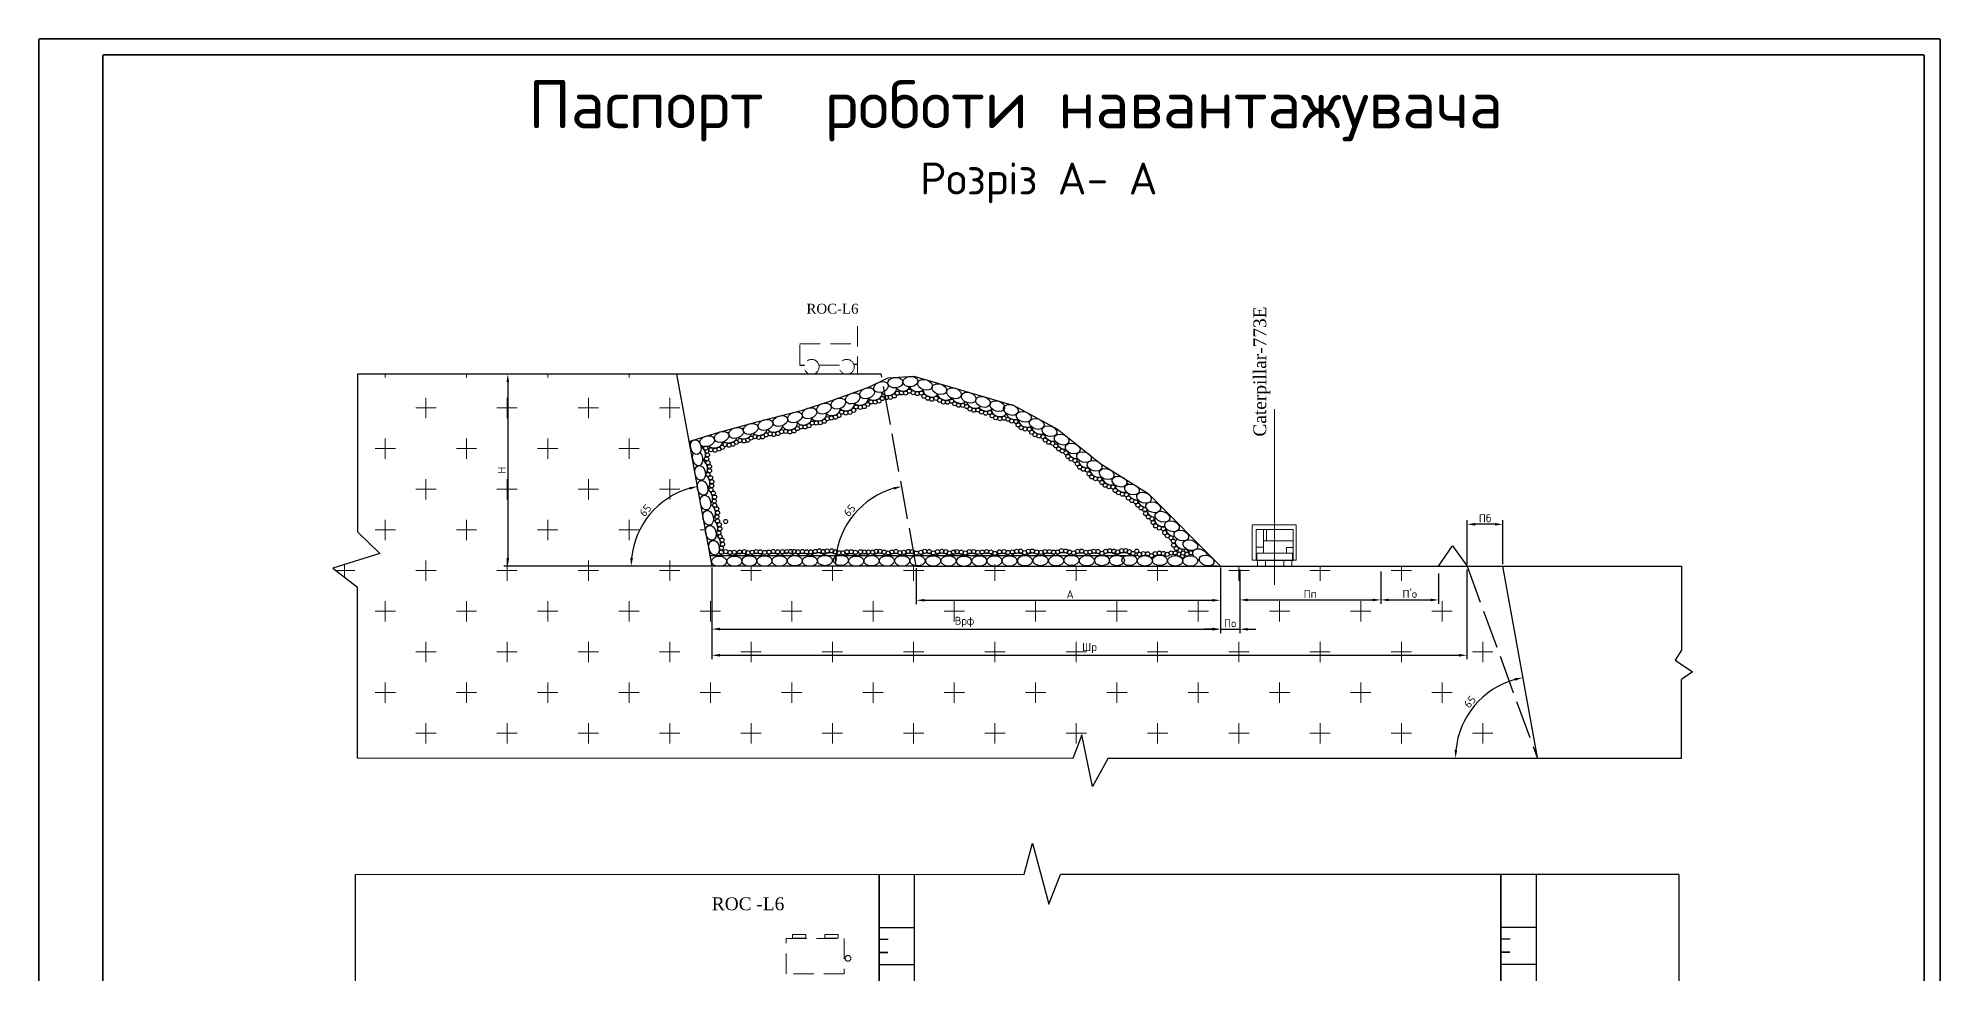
# Model space of a CAD drawing. Header units: millimetres. Extents: x 1400 to 7029, y -1119 to 1612.
# Drawn here: x 1400 to 1995, y -569 to -277 of the extents above; entities that cross this region are included whole.
import ezdxf

# ---------------------------------------------------------------- set-up
doc = ezdxf.new("R2010")
doc.units = ezdxf.units.MM
doc.linetypes.add('ACAD_ISO02W100', pattern=[15, 12, -3])
doc.linetypes.add('BORDER2', pattern=[22.225, 6.35, -3.175, 6.35, -3.175, 0, -3.175])
doc.styles.get("Standard").update_dxf_attribs({"font": 'isocpeur.ttf'})
doc.styles.add('стиль2', font='isocteur.ttf')
doc.dimstyles.new('ISO-25', dxfattribs={"dimtxt": 2.5, "dimasz": 2.5, "dimexe": 1.25, "dimexo": 0.625, "dimtad": 1, "dimtxsty": 'Standard', "dimcen": 2.5, "dimadec": 0, "dimazin": 0, "dimtfac": 1, "dimtmove": 0, "dimatfit": 3, "dimfxl": 1, "dimarcsym": 0})

# ---------------------------------------------------------------- blocks, each defined once
blk = doc.blocks.new('*D132')
at = {"color": 0, "lineweight": -2, "transparency": 16777216}
blk.add_line((1673.82, -441.93), (1647.92, -441.93), dxfattribs=at)
blk.add_arc((1674.44, -441.93), 25.28, 106.04663, 174.32436, dxfattribs=at)
at = {"color": 0, "transparency": 16777216}
for points in [[(1667.36, -417.23), (1667.55, -418.05), (1669.89, -417.07)], [(1649.71, -439.45), (1648.88, -439.41), (1649.17, -441.93)]]:
    blk.add_solid(points, dxfattribs=at)
at = {"layer": 'Defpoints', "color": 0, "transparency": 16777216}
for p in [(1663.46, -381.98), (1659.26, -421.72), (1674.44, -441.93), (1674.44, -441.93), (1913.51, -441.96)]:
    blk.add_point(p, dxfattribs=at)
at = {"color": 0, "transparency": 16777216, "insert": (1653.59, -424.55), "char_height": 2.5, "attachment_point": 5, "rotation": 50.1855}
blk.add_mtext('65', dxfattribs=at)
blk = doc.blocks.new('*D133')
at = {"color": 0, "lineweight": -2, "transparency": 16777216}
blk.add_line((1610.02, -441.92), (1584.12, -441.92), dxfattribs=at)
blk.add_arc((1610.65, -441.92), 25.28, 106.04663, 174.33061, dxfattribs=at)
at = {"color": 0, "transparency": 16777216}
for points in [[(1603.56, -417.23), (1603.75, -418.04), (1606.09, -417.06)], [(1585.91, -439.45), (1585.08, -439.41), (1585.37, -441.92)]]:
    blk.add_solid(points, dxfattribs=at)
at = {"layer": 'Defpoints', "color": 0, "transparency": 16777216}
for p in [(1599.67, -381.97), (1595.46, -421.72), (1610.65, -441.92), (1610.65, -441.92), (1849.85, -441.92)]:
    blk.add_point(p, dxfattribs=at)
at = {"color": 0, "transparency": 16777216, "insert": (1589.79, -424.54), "char_height": 2.5, "attachment_point": 5, "rotation": 50.18862}
blk.add_mtext('65', dxfattribs=at)
blk = doc.blocks.new('*D109')
at = {"color": 0, "lineweight": -2, "transparency": 16777216}
for p, q in [((1846.55, -441.3), (1846.55, -427.63)), ((1857.71, -441.33), (1857.71, -427.63)), ((1855.21, -428.88), (1849.05, -428.88))]:
    blk.add_line(p, q, dxfattribs=at)
at = {"color": 0, "transparency": 16777216}
for points in [[(1849.05, -428.46), (1849.05, -429.29), (1846.55, -428.88)], [(1855.21, -428.46), (1855.21, -429.29), (1857.71, -428.88)]]:
    blk.add_solid(points, dxfattribs=at)
at = {"layer": 'Defpoints', "color": 0, "transparency": 16777216}
for p in [(1846.55, -428.88), (1846.55, -441.93), (1857.71, -441.96)]:
    blk.add_point(p, dxfattribs=at)
at = {"color": 0, "transparency": 16777216, "insert": (1852.13, -427), "char_height": 2.5, "attachment_point": 5}
blk.add_mtext('Пб', dxfattribs=at)
blk = doc.blocks.new('*D134')
at = {"color": 0, "lineweight": -2, "transparency": 16777216}
blk.add_arc((1868.43, -501.89), 25.54, 105.8432, 174.40465, dxfattribs=at)
at = {"color": 0, "transparency": 16777216}
for points in [[(1861.37, -476.92), (1861.56, -477.73), (1863.9, -476.76)], [(1843.44, -499.42), (1842.6, -499.38), (1842.9, -501.9)]]:
    blk.add_solid(points, dxfattribs=at)
at = {"layer": 'Defpoints', "color": 0, "transparency": 16777216}
for p in [(1857.62, -441.96), (1853.13, -481.45), (1734.37, -501.93), (1868.4, -501.7), (1913.54, -501.88)]:
    blk.add_point(p, dxfattribs=at)
at = {"color": 0, "transparency": 16777216, "insert": (1847.4, -484.32), "char_height": 2.5, "attachment_point": 5, "rotation": 50.12392}
blk.add_mtext('65', dxfattribs=at)
blk = doc.blocks.new('*D135')
at = {"color": 0, "lineweight": -2, "transparency": 16777216}
for p, q in [((1599.04, -381.98), (1545.58, -381.98)), ((1546.83, -384.48), (1546.83, -439.42)), ((1599.04, -441.92), (1545.58, -441.92))]:
    blk.add_line(p, q, dxfattribs=at)
at = {"color": 0, "transparency": 16777216}
for points in [[(1546.41, -384.48), (1547.24, -384.48), (1546.83, -381.98)], [(1546.41, -439.42), (1547.24, -439.42), (1546.83, -441.92)]]:
    blk.add_solid(points, dxfattribs=at)
at = {"layer": 'Defpoints', "color": 0, "transparency": 16777216}
for p in [(1599.67, -381.98), (1546.83, -441.92), (1599.67, -441.92)]:
    blk.add_point(p, dxfattribs=at)
at = {"color": 0, "transparency": 16777216, "insert": (1544.95, -411.95), "char_height": 2.5, "attachment_point": 5, "rotation": 90}
blk.add_mtext('H', dxfattribs=at)
blk = doc.blocks.new('*D110')
at = {"color": 0, "lineweight": -2, "transparency": 16777216}
for p, q in [((1610.61, -442.33), (1610.61, -462.84)), ((1769.48, -442.33), (1769.48, -462.84)), ((1613.11, -461.59), (1766.98, -461.59))]:
    blk.add_line(p, q, dxfattribs=at)
at = {"color": 0, "transparency": 16777216}
for points in [[(1613.11, -461.17), (1613.11, -462), (1610.61, -461.59)], [(1766.98, -461.17), (1766.98, -462), (1769.48, -461.59)]]:
    blk.add_solid(points, dxfattribs=at)
at = {"layer": 'Defpoints', "color": 0, "transparency": 16777216}
for p in [(1610.61, -441.7), (1769.48, -441.7), (1769.48, -461.59)]:
    blk.add_point(p, dxfattribs=at)
at = {"color": 0, "transparency": 16777216, "insert": (1689.45, -459.34), "char_height": 2.5, "attachment_point": 5}
blk.add_mtext('Врф', dxfattribs=at)
blk = doc.blocks.new('*D111')
at = {"color": 0, "lineweight": -2, "transparency": 16777216}
for p, q in [((1674.44, -442.56), (1674.44, -453.85)), ((1769.48, -442.33), (1769.48, -453.85)), ((1676.94, -452.6), (1766.98, -452.6))]:
    blk.add_line(p, q, dxfattribs=at)
at = {"color": 0, "transparency": 16777216}
for points in [[(1676.94, -452.19), (1676.94, -453.02), (1674.44, -452.6)], [(1766.98, -452.19), (1766.98, -453.02), (1769.48, -452.6)]]:
    blk.add_solid(points, dxfattribs=at)
at = {"layer": 'Defpoints', "color": 0, "transparency": 16777216}
for p in [(1674.44, -441.93), (1769.48, -441.7), (1769.48, -452.6)]:
    blk.add_point(p, dxfattribs=at)
at = {"color": 0, "transparency": 16777216, "insert": (1722.5, -450.73), "char_height": 2.5, "attachment_point": 5}
blk.add_mtext('А', dxfattribs=at)
blk = doc.blocks.new('*D112')
at = {"color": 0, "lineweight": -2, "transparency": 16777216}
for p, q in [((1769.48, -442.95), (1769.48, -462.9)), ((1775.49, -442.95), (1775.49, -462.9)), ((1766.98, -461.65), (1764.48, -461.65)), ((1769.48, -461.65), (1775.49, -461.65)), ((1777.99, -461.65), (1780.49, -461.65))]:
    blk.add_line(p, q, dxfattribs=at)
at = {"color": 0, "transparency": 16777216}
for points in [[(1766.98, -461.24), (1766.98, -462.07), (1769.48, -461.65)], [(1777.99, -461.24), (1777.99, -462.07), (1775.49, -461.65)]]:
    blk.add_solid(points, dxfattribs=at)
at = {"layer": 'Defpoints', "color": 0, "transparency": 16777216}
for p in [(1769.48, -442.33), (1775.49, -442.33), (1775.49, -461.65)]:
    blk.add_point(p, dxfattribs=at)
at = {"color": 0, "transparency": 16777216, "insert": (1772.49, -459.78), "char_height": 2.5, "attachment_point": 5}
blk.add_mtext('По', dxfattribs=at)
blk = doc.blocks.new('*D113')
at = {"color": 0, "lineweight": -2, "transparency": 16777216}
for p, q in [((1775.49, -443.58), (1775.49, -453.74)), ((1819.56, -443.58), (1819.56, -453.74)), ((1777.99, -452.49), (1817.06, -452.49))]:
    blk.add_line(p, q, dxfattribs=at)
at = {"color": 0, "transparency": 16777216}
for points in [[(1777.99, -452.08), (1777.99, -452.91), (1775.49, -452.49)], [(1817.06, -452.08), (1817.06, -452.91), (1819.56, -452.49)]]:
    blk.add_solid(points, dxfattribs=at)
at = {"layer": 'Defpoints', "color": 0, "transparency": 16777216}
for p in [(1775.49, -442.95), (1819.56, -442.95), (1819.56, -452.49)]:
    blk.add_point(p, dxfattribs=at)
at = {"color": 0, "transparency": 16777216, "insert": (1797.53, -450.62), "char_height": 2.5, "attachment_point": 5}
blk.add_mtext('Пп', dxfattribs=at)
blk = doc.blocks.new('*D114')
at = {"color": 0, "lineweight": -2, "transparency": 16777216}
for p, q in [((1819.56, -444.2), (1819.56, -453.74)), ((1837.64, -444.2), (1837.64, -453.74)), ((1822.06, -452.49), (1835.14, -452.49))]:
    blk.add_line(p, q, dxfattribs=at)
at = {"color": 0, "transparency": 16777216}
for points in [[(1822.06, -452.08), (1822.06, -452.91), (1819.56, -452.49)], [(1835.14, -452.08), (1835.14, -452.91), (1837.64, -452.49)]]:
    blk.add_solid(points, dxfattribs=at)
at = {"layer": 'Defpoints', "color": 0, "transparency": 16777216}
for p in [(1819.56, -443.58), (1837.64, -443.58), (1837.64, -452.49)]:
    blk.add_point(p, dxfattribs=at)
at = {"color": 0, "transparency": 16777216, "insert": (1828.6, -450.62), "char_height": 2.5, "attachment_point": 5}
blk.add_mtext("П'о", dxfattribs=at)
blk = doc.blocks.new('*D115')
at = {"color": 0, "lineweight": -2, "transparency": 16777216}
for p, q in [((1610.61, -442.95), (1610.61, -471.03)), ((1846.48, -442.95), (1846.48, -471.03)), ((1613.11, -469.78), (1843.98, -469.78))]:
    blk.add_line(p, q, dxfattribs=at)
at = {"color": 0, "transparency": 16777216}
for points in [[(1613.11, -469.36), (1613.11, -470.2), (1610.61, -469.78)], [(1843.98, -469.36), (1843.98, -470.2), (1846.48, -469.78)]]:
    blk.add_solid(points, dxfattribs=at)
at = {"layer": 'Defpoints', "color": 0, "transparency": 16777216}
for p in [(1610.61, -442.33), (1846.48, -442.33), (1846.48, -469.78)]:
    blk.add_point(p, dxfattribs=at)
at = {"color": 0, "transparency": 16777216, "insert": (1728.55, -467.53), "char_height": 2.5, "attachment_point": 5}
blk.add_mtext('Шр', dxfattribs=at)

msp = doc.modelspace()

# ---------------------------------------------------------------- hatches: boundary and pattern name
at = {"lineweight": 9}
h = msp.add_hatch(dxfattribs=at)
h.set_pattern_fill('CROSS', color=256, scale=2)
h.set_pattern_definition([(0, (-2330.065, -1472.026), (12.7, 12.7), [6.35, -19.05]), (90, (-2326.89, -1475.201), (-12.7, 12.7), [6.35, -19.05])])
edge = h.paths.add_edge_path()
edge.add_line((1846.5389, -441.9499), (1769.4848, -441.9415))
edge.add_line((1769.4848, -441.9415), (1769.4848, -441.9415))
edge.add_line((1769.4848, -441.9415), (1768.5112, -441.9414))
edge.add_line((1768.5112, -441.9414), (1703.8293, -441.9344))
edge.add_ellipse((1703.5255, -440.324), major_axis=(2.3626, 0), ratio=0.68731406, start_angle=262.5930817, end_angle=277.3887267, ccw=False)
edge.add_ellipse((1703.5255, -440.324), major_axis=(2.3626, 0), ratio=0.68731406, start_angle=190.1407328, end_angle=262.5930817)
edge.add_line((1703.2209, -441.9343), (1699.1836, -441.9338))
edge.add_ellipse((1698.8741, -440.324), major_axis=(2.3626, 0), ratio=0.68731406, start_angle=262.4552792, end_angle=277.5265291, ccw=False)
edge.add_ellipse((1698.8741, -440.324), major_axis=(2.3626, 0), ratio=0.68731406, start_angle=97.0755595, end_angle=262.4552792)
edge.add_line((1698.5639, -441.9338), (1694.4639, -441.9333))
edge.add_ellipse((1694.1488, -440.324), major_axis=(2.3626, 0), ratio=0.68731406, start_angle=262.3178081, end_angle=277.6640002, ccw=False)
edge.add_ellipse((1694.1488, -440.324), major_axis=(2.3626, 0), ratio=0.68731406, start_angle=98.3515769, end_angle=262.3178081)
edge.add_line((1693.833, -441.9333), (1690.1203, -441.9329))
edge.add_ellipse((1689.3497, -440.3978), major_axis=(2.3626, 0), ratio=0.68731406, start_angle=250.9463224, end_angle=289.035486, ccw=False)
edge.add_ellipse((1689.3497, -440.3978), major_axis=(2.3626, 0), ratio=0.68731406, start_angle=91.4116621, end_angle=250.9463224)
edge.add_line((1688.5784, -441.9327), (1684.8031, -441.9323))
edge.add_ellipse((1684.4768, -440.324), major_axis=(2.3626, 0), ratio=0.68731406, start_angle=262.0437912, end_angle=277.9380172, ccw=False)
edge.add_ellipse((1684.4768, -440.324), major_axis=(2.3626, 0), ratio=0.68731406, start_angle=97.0755595, end_angle=262.0437912)
edge.add_line((1684.1498, -441.9322), (1680.0831, -441.9318))
edge.add_ellipse((1679.7515, -440.324), major_axis=(2.3626, 0), ratio=0.68731406, start_angle=261.9132787, end_angle=278.0685296, ccw=False)
edge.add_ellipse((1679.7515, -440.324), major_axis=(2.3626, 0), ratio=0.68731406, start_angle=97.0755595, end_angle=261.9132787)
edge.add_line((1679.4192, -441.9317), (1674.4436, -441.9311))
edge.add_line((1674.4436, -441.9311), (1670.3464, -441.9309))
edge.add_ellipse((1670.0057, -440.324), major_axis=(2.3626, 0), ratio=0.68731406, start_angle=261.6948373, end_angle=278.2933128, ccw=False)
edge.add_ellipse((1670.0057, -440.324), major_axis=(2.3626, 0), ratio=0.68731406, start_angle=97.0755595, end_angle=261.6948373)
edge.add_line((1669.6644, -441.9308), (1665.6245, -441.9305))
edge.add_ellipse((1665.2804, -440.324), major_axis=(2.3626, 0), ratio=0.68731406, start_angle=261.61314, end_angle=278.37501, ccw=False)
edge.add_ellipse((1665.2804, -440.324), major_axis=(2.3626, 0), ratio=0.68731406, start_angle=97.0755595, end_angle=261.61314)
edge.add_line((1664.9358, -441.9305), (1656.436, -441.9299))
edge.add_ellipse((1655.653, -440.3978), major_axis=(2.3626, 0), ratio=0.68731406, start_angle=250.6317602, end_angle=289.3563899, ccw=False)
edge.add_ellipse((1655.653, -440.3978), major_axis=(2.3626, 0), ratio=0.68731406, start_angle=83.1605554, end_angle=250.6317602)
edge.add_line((1654.8694, -441.9298), (1641.9691, -441.9288))
edge.add_ellipse((1641.1818, -440.3978), major_axis=(2.3626, 0), ratio=0.68731406, start_angle=250.5225951, end_angle=289.4655549, ccw=False)
edge.add_ellipse((1641.1818, -440.3978), major_axis=(2.3626, 0), ratio=0.68731406, start_angle=289.4655549, end_angle=610.5225951)
edge.add_line((1640.394, -441.9287), (1632.0982, -441.9281))
edge.add_ellipse((1631.7313, -440.324), major_axis=(2.3626, 0), ratio=0.68731406, start_angle=261.0543872, end_angle=278.9337628, ccw=False)
edge.add_ellipse((1631.7313, -440.324), major_axis=(2.3626, 0), ratio=0.68731406, start_angle=97.0755595, end_angle=261.0543872)
edge.add_line((1631.3639, -441.9281), (1627.376, -441.9278))
edge.add_ellipse((1627.006, -440.324), major_axis=(2.3626, 0), ratio=0.68731406, start_angle=260.9784493, end_angle=279.0097007, ccw=False)
edge.add_ellipse((1627.006, -440.324), major_axis=(2.3626, 0), ratio=0.68731406, start_angle=97.0755595, end_angle=260.9784493)
edge.add_line((1626.6356, -441.9277), (1622.6538, -441.9275))
edge.add_ellipse((1622.2808, -440.324), major_axis=(2.3626, 0), ratio=0.68731406, start_angle=260.9031407, end_angle=279.0850093, ccw=False)
edge.add_ellipse((1622.2808, -440.324), major_axis=(2.3626, 0), ratio=0.68731406, start_angle=191.377716, end_angle=260.9031407)
edge.add_line((1621.9072, -441.9274), (1618.4235, -441.9272))
edge.add_ellipse((1617.6293, -440.3978), major_axis=(2.3626, 0), ratio=0.68731406, start_angle=250.3461704, end_angle=289.6419796, ccw=False)
edge.add_ellipse((1617.6293, -440.3978), major_axis=(2.3626, 0), ratio=0.68731406, start_angle=11.377716, end_angle=250.3461704)
edge.add_line((1616.8347, -441.927), (1613.8803, -441.9268))
edge.add_ellipse((1612.8338, -440.471), major_axis=(2.3626, 0), ratio=0.68731406, start_angle=243.6965108, end_angle=296.2916393, ccw=False)
edge.add_ellipse((1612.8338, -440.471), major_axis=(2.3626, 0), ratio=0.68731406, start_angle=296.2916393, end_angle=603.6965108)
edge.add_line((1611.7869, -441.9267), (1610.6455, -441.9266))
edge.add_line((1610.6455, -441.9266), (1608.9538, -432.6887))
edge.add_ellipse((1610.2483, -431.5538), major_axis=(0.5732, -2.292), ratio=0.68731406, start_angle=239.90207, end_angle=289.4572084, ccw=False)
edge.add_line((1608.5824, -431.3985), (1606.1884, -418.1274))
edge.add_ellipse((1607.6764, -417.4768), major_axis=(0.5732, -2.292), ratio=0.68731406, start_angle=240.4017768, end_angle=288.9575016, ccw=False)
edge.add_line((1606.0111, -417.3283), (1599.6669, -381.9752))
edge.add_line((1599.6669, -381.9752), (1499.867, -381.9752))
edge.add_line((1499.867, -381.9752), (1499.867, -431.2474))
edge.add_line((1499.867, -431.2474), (1506.8254, -437.9527))
edge.add_line((1506.8254, -437.9527), (1492.1209, -442.5949))
edge.add_line((1492.1209, -442.5949), (1499.867, -448.5265))
edge.add_line((1499.867, -448.5265), (1499.867, -501.9276))
edge.add_line((1499.867, -501.9276), (1723.3456, -501.9661))
edge.add_line((1723.3456, -501.9661), (1726.2072, -494.6097))
edge.add_line((1726.2072, -494.6097), (1729.4777, -510.7529))
edge.add_line((1729.4777, -510.7529), (1734.3703, -501.9276))
edge.add_line((1734.3703, -501.9276), (1868.4335, -501.8894))
edge.add_line((1868.4335, -501.8894), (1868.3985, -501.6953))
edge.add_line((1868.3985, -501.6953), (1846.5389, -441.9499))
h.paths.add_polyline_path([(1589.7032, -428.6621), (1593.885, -423.645), (1589.9277, -420.3465), (1585.7459, -425.3636)], flags=24)
h.paths.add_polyline_path([(1847.3073, -488.4366), (1851.4948, -483.4242), (1847.5411, -480.1213), (1843.3537, -485.1337)], flags=24)
h.paths.add_polyline_path([(1547.5241, -414.6376), (1547.5241, -409.5029), (1542.3723, -409.5029), (1542.3723, -414.6376)], flags=24)
h.paths.add_polyline_path([(1686.9431, -462.2841), (1692.0778, -462.2841), (1692.0778, -457.1323), (1686.9431, -457.1323)], flags=24)
h.paths.add_polyline_path([(1719.9697, -453.342), (1725.1044, -453.342), (1725.1044, -448.1902), (1719.9697, -448.1902)], flags=24)
h.paths.add_polyline_path([(1769.3164, -461.9002), (1775.4215, -461.9002), (1775.4215, -456.7484), (1769.3164, -456.7484)], flags=24)
h.paths.add_polyline_path([(1795.0912, -453.2326), (1800.226, -453.2326), (1800.226, -448.0808), (1795.0912, -448.0808)], flags=24)
h.paths.add_polyline_path([(1825.5953, -452.7381), (1831.7004, -452.7381), (1831.7004, -447.5863), (1825.5953, -447.5863)], flags=24)
h.paths.add_polyline_path([(1724.5277, -470.026), (1732.5751, -470.026), (1732.5751, -464.8742), (1724.5277, -464.8742)], flags=24)

# ---------------------------------------------------------------- linework, layer by layer
at = {"color": 7, "linetype": 'BORDER2', "lineweight": 9}
for p, q in [((1656.1014, -366.9714), (1656.1014, -382.1057)), ((1638.0738, -372.533), (1656.1014, -372.533)), ((1638.0738, -379.1371), (1638.0738, -372.533)), ((1650.4706, -379.1371), (1644.0196, -379.1371))]:
    msp.add_line(p, q, dxfattribs=at)
at = {"color": 7, "lineweight": 9}
for p, q in [((1786.3986, -447.7868), (1786.3986, -392.9093)), ((1782.9052, -430.5017), (1782.9052, -437.9055)), ((1783.8192, -430.4771), (1783.8192, -433.9568)), ((1759.9392, -437.8824), (1758.4097, -436.1804)), ((1780.8057, -436.0052), (1783.0287, -436.0052)), ((1782.8805, -434.0309), (1792.1478, -434.0309)), ((1790.0949, -437.7423), (1790.0949, -436.0857)), ((1790.0949, -436.0857), (1792.1478, -436.0857))]:
    msp.add_line(p, q, dxfattribs=at)
at = {"color": 3, "lineweight": 80, "ltscale": 0.5, "const_width": 0.5}
for points in [[(1400.3529, -1118.2671), (1400.3529, -1118.2671), (1400.3163, -277.2671)], [(1400.3163, -277.2671), (1400.3163, -277.2671), (1994.3163, -277.2671)], [(1994.3163, -277.2671), (1994.3163, -277.2671), (1994.3163, -1118.2671)]]:
    msp.add_lwpolyline(points, dxfattribs=at)
at = {"color": 7, "lineweight": 50, "ltscale": 0.5, "const_width": 0.5}
for points in [[(1420.3526, -1113.2671), (1420.3526, -1113.2671), (1420.3165, -282.2671)], [(1420.3165, -282.2671), (1420.3165, -282.2671), (1989.3163, -282.2671)], [(1989.3163, -282.2671), (1989.3163, -282.2671), (1989.3163, -1113.2671)]]:
    msp.add_lwpolyline(points, dxfattribs=at)
at = {"color": 7}
for points in [[(1638.0738, -379.1371), (1639.5155, -379.1371)], [(1656.109, -378.9884), (1654.9502, -378.9884)], [(1599.6669, -381.9752), (1499.867, -381.9752), (1499.867, -431.2474)], [(1663.4642, -381.9752), (1599.4642, -381.9752)], [(1610.6451, -441.9248), (1599.6658, -381.9689)], [(1603.4142, -402.982), (1612.5375, -400.2061), (1625.4292, -396.637), (1638.9159, -393.1919), (1647.7631, -390.3395), (1647.7631, -390.3395), (1659.2662, -386.1282), (1665.6945, -383.181), (1673.6452, -382.5592), (1704.9338, -391.7588), (1718.5156, -399.2), (1732.1327, -410.0235), (1746.8351, -419.2929), (1769.4848, -441.9415)], [(1663.4642, -381.9752), (1663.4642, -381.9752)], [(1603.5085, -402.9533), (1603.7756, -404.3168)], [(1603.7756, -404.3168), (1604.0518, -405.8461)], [(1499.867, -431.2474), (1506.8254, -437.9527), (1492.1209, -442.5949), (1499.867, -448.5265)], [(1743.3218, -438.7125), (1610.072, -438.7125)], [(1837.6378, -441.9256), (1841.9359, -435.5833), (1846.53, -441.9256)], [(1674.4436, -441.9311), (1585.3694, -441.9248)], [(1674.4436, -441.9311), (1913.5083, -441.9572)], [(1768.5112, -441.9414), (1766.8534, -441.9501)], [(1768.5112, -441.9414), (1769.4848, -441.9415)], [(1857.616, -441.9572), (1868.3985, -501.6953)], [(1913.5083, -441.9572), (1913.5083, -468.2035)], [(1499.867, -501.9276), (1499.867, -448.5265)], [(1913.5083, -468.2035), (1911.5489, -471.3261), (1916.9811, -474.9918), (1913.5381, -477.2998)], [(1913.5381, -501.8766), (1913.5381, -477.2998)], [(1734.3703, -501.9276), (1729.4777, -510.7529), (1726.2072, -494.6097), (1723.3456, -501.9661), (1499.867, -501.9276)], [(1734.3703, -501.9276), (1913.5381, -501.8766)], [(1708.1931, -538.1781), (1710.7395, -528.5043), (1715.8886, -547.5509), (1719.493, -538.285)], [(1499.1867, -538.2102), (1708.1931, -538.1781)], [(1499.1867, -538.2102), (1499.3021, -709.8627)], [(1673.7967, -538.2102), (1673.7965, -634.0195)], [(1912.6629, -538.2102), (1719.493, -538.285)], [(1868.0935, -538.2102), (1868.0935, -1025.0013)], [(1912.6629, -538.2102), (1912.773, -712.5688)], [(1662.8152, -554.8496), (1673.7646, -554.8496)], [(1857.1248, -554.7308), (1868.0741, -554.7308)], [(1662.8152, -566.3798), (1673.7646, -566.3798)], [(1857.1248, -566.261), (1868.0741, -566.261)]]:
    msp.add_lwpolyline(points, dxfattribs=at)
at = {"color": 7, "linetype": 'ACAD_ISO02W100'}
for points in [[(1674.4436, -441.9311), (1663.4642, -381.9752)], [(1846.53, -441.9256), (1868.3985, -501.6953)]]:
    msp.add_lwpolyline(points, dxfattribs=at)
at = {"color": 7, "lineweight": 9}
for points in [[(1779.3697, -429.034), (1793.1505, -429.034), (1793.1505, -440.0705), (1779.3697, -440.0705)], [(1780.5922, -430.4745), (1792.1858, -430.4745), (1792.1858, -440.1393), (1780.5922, -440.1393)], [(1780.8056, -437.8653), (1792.0109, -437.8653), (1791.9721, -440.1393), (1780.8056, -440.1393)], [(1781.0446, -440.1321), (1783.5865, -440.1321), (1783.5865, -441.9275), (1781.0446, -441.9275)], [(1789.2721, -440.1321), (1791.8141, -440.1321), (1791.8141, -441.9275), (1789.2721, -441.9275)]]:
    msp.add_lwpolyline(points, close=True, dxfattribs=at)
at = {"color": 7, "const_width": 0.5}
for points in [[(1662.8016, -645.915), (1662.8138, -538.2561)], [(1857.0709, -538.2102), (1857.0709, -1025.0013)], [(1662.8152, -558.4984), (1665.7351, -558.4984)], [(1857.1248, -558.3796), (1860.0446, -558.3796)], [(1662.8152, -562.585), (1665.5891, -562.585)], [(1857.1248, -562.4662), (1859.8986, -562.4662)]]:
    msp.add_lwpolyline(points, dxfattribs=at)
at = {"color": 7, "linetype": 'BORDER2', "lineweight": 9}
for points in [[(1633.7839, -558.1978), (1651.9297, -558.1978), (1651.9297, -569.2641), (1633.7839, -569.2641)], [(1635.7219, -558.136), (1639.8934, -558.136), (1639.8934, -556.9704), (1635.7219, -556.9704)], [(1645.8679, -558.136), (1650.0395, -558.136), (1650.0395, -556.9704), (1645.8679, -556.9704)]]:
    msp.add_lwpolyline(points, close=True, dxfattribs=at)
for centre, radius in [((1641.7627, -379.7027), 2.3267), ((1652.7276, -379.7027), 2.3267), ((1653.0986, -564.4233), 0.8841)]:
    msp.add_circle(centre, radius, dxfattribs=at)
at = {"color": 7}
for centre in [(1655.6564, -392.2413), (1656.937, -392.3421), (1658.1872, -392.1001), (1659.2762, -391.4348), (1660.2947, -390.6576), (1661.5792, -390.7084), (1662.8002, -390.3651), (1663.8304, -389.5895), (1665.0769, -389.2589), (1666.3614, -389.2335), (1667.557, -388.7757), (1668.5236, -387.9365), (1669.8068, -387.8408), (1671.0902, -387.8889), (1672.2614, -387.2794), (1673.4807, -387.7606), (1674.7321, -388.0493), (1676.0316, -387.8889), (1676.8658, -388.8673), (1678.0049, -389.4928), (1679.2723, -389.8136), (1680.59, -389.5409), (1681.7291, -390.1664), (1682.9163, -390.6637), (1684.1998, -390.7278), (1685.4672, -390.407), (1686.4459, -391.225), (1687.6491, -391.6741), (1688.9005, -391.7062), (1690.1519, -392.0911), (1691.1947, -392.861), (1638.4205, -398.4341), (1639.6912, -398.4633), (1640.9326, -398.0691), (1641.9404, -397.266), (1643.211, -397.2222), (1644.4962, -397.1492), (1645.6939, -396.682), (1646.6578, -395.8643), (1647.931, -395.6716), (1649.217, -395.3984), (1651.122, -393.8555), (1652.4204, -394.125), (1653.7614, -393.8918), (1654.8902, -393.2795), (1692.414, -393.2459), (1693.6798, -393.2055), (1694.8286, -393.8276), (1696.089, -394.1466), (1697.3494, -393.9871), (1698.1312, -394.976), (1699.2639, -395.5981), (1700.5403, -395.8852), (1701.8326, -395.7257), (1703.0771, -396.0606), (1704.2737, -396.6029), (1705.5341, -396.7624), (1706.2836, -397.8298), (1707.209, -398.7071), (1613.8433, -404.8296), (1614.7142, -403.9326), (1615.9546, -404.1436), (1617.1686, -403.8534), (1618.2243, -403.273), (1619.3855, -402.7189), (1620.5995, -402.8244), (1621.7871, -402.587), (1622.8146, -401.946), (1624.0595, -401.5015), (1625.2155, -401.7385), (1626.4604, -401.5608), (1627.5275, -400.9385), (1628.7724, -400.6125), (1631.2029, -400.5236), (1632.3589, -399.9309), (1633.6607, -399.865), (1634.9459, -400.011), (1636.2019, -399.7044), (1637.2681, -398.9744), (1708.4375, -399.1058), (1709.7298, -399.1696), (1710.5275, -400.1426), (1711.5327, -400.8923), (1712.7452, -401.307), (1714.0216, -401.4984), (1714.7555, -402.5671), (1715.8244, -403.2529), (1717.062, -403.581), (1718.0352, -404.3786), (1608.6787, -405.1013), (1608.9452, -408.4447), (1609.2116, -407.1874), (1609.3821, -409.6275), (1609.8298, -410.8315), (1610.3069, -405.5948), (1611.5737, -405.7003), (1612.814, -405.3837), (1718.9446, -405.3037), (1720.0296, -405.9576), (1721.1943, -406.5478), (1721.8165, -407.6803), (1722.8057, -408.4778), (1724.0023, -408.9403), (1724.7362, -409.993), (1609.3715, -413.3326), (1609.8511, -412.1207), (1610.1495, -414.3342), (1610.5652, -415.5595), (1725.5179, -411.0276), (1726.5986, -411.6656), (1727.875, -411.9208), (1728.4015, -413.1171), (1729.295, -414.0741), (1730.4277, -414.6323), (1731.6882, -414.7918), (1732.4699, -415.8126), (1733.4432, -416.674), (1610.3094, -418.0997), (1610.5012, -416.8382), (1611.0661, -419.1439), (1611.3325, -421.6518), (1611.4178, -420.3799), (1734.6238, -417.1365), (1735.8683, -417.2322), (1736.5703, -418.3009), (1737.6388, -419.0179), (1738.8385, -419.4517), (1740.0894, -419.6049), (1740.7276, -420.6767), (1741.7742, -421.4423), (1742.974, -421.8507), (1611.4391, -422.9304), (1612.0999, -424.0279), (1612.1852, -426.5425), (1612.3344, -427.8084), (1612.3664, -425.2638), (1614.8588, -428.0019), (1743.6774, -422.9048), (1744.6451, -423.7288), (1745.8277, -424.2662), (1746.0965, -425.5202), (1746.9208, -426.5234), (1748.0676, -427.0967), (1748.4618, -428.3148), (1612.7433, -431.5203), (1612.8993, -428.9912), (1613.0591, -430.2698), (1613.1092, -432.6947), (1613.7448, -433.8114), (1749.2362, -429.3716), (1750.3531, -430.0186), (1751.6245, -430.2587), (1752.0625, -431.4733), (1752.8818, -432.4478), (1753.9979, -433.0834), (1754.7368, -434.1355), (1613.5452, -437.6022), (1613.5522, -436.2952), (1613.9181, -435.1014), (1614.9267, -437.4296), (1616.2507, -437.6598), (1617.5748, -437.6022), (1619.2442, -437.5447), (1620.7409, -437.4296), (1621.8346, -437.7173), (1623.2162, -437.6022), (1624.4251, -437.4296), (1625.7491, -437.4871), (1627.0731, -437.6598), (1628.4547, -437.5447), (1629.7787, -437.372), (1631.1603, -437.4871), (1632.5994, -437.4296), (1633.9234, -437.4296), (1635.1899, -437.372), (1636.2836, -437.372), (1637.4925, -437.4871), (1638.874, -437.372), (1640.1903, -437.491), (1641.4157, -437.491), (1642.868, -437.3549), (1644.1387, -437.1734), (1645.3641, -437.3549), (1646.5894, -437.2187), (1647.9963, -437.1734), (1649.0855, -437.491), (1650.2655, -437.7632), (1651.5362, -437.7632), (1652.7616, -437.491), (1654.1231, -437.4456), (1655.4392, -437.6271), (1657.0277, -437.4456), (1658.253, -437.5363), (1659.4784, -437.5363), (1660.7961, -437.5817), (1661.9761, -437.3095), (1663.1073, -437.3336), (1664.4134, -437.5566), (1665.6559, -437.8114), (1666.8027, -437.4929), (1668.1089, -437.3655), (1669.3195, -437.7158), (1670.53, -437.6203), (1671.9317, -437.3655), (1673.1742, -437.3973), (1674.4803, -437.8751), (1675.882, -437.6203), (1677.0926, -437.3336), (1678.4625, -437.3655), (1679.8005, -437.8114), (1681.0747, -437.4292), (1682.4121, -437.3336), (1683.5908, -437.4292), (1684.7377, -437.8432), (1686.1394, -437.5566), (1687.1588, -437.4292), (1688.5287, -437.5884), (1689.7392, -437.8432), (1691.0135, -437.3973), (1692.3515, -437.3973), (1693.6577, -437.6203), (1695.0275, -437.4929), (1696.4611, -437.3973), (1697.7354, -437.4929), (1698.9778, -437.9706), (1700.4432, -437.461), (1701.8768, -437.3973), (1703.1193, -437.684), (1704.4254, -437.4929), (1705.7953, -437.3336), (1707.0695, -437.27), (1708.2975, -437.7477), (1709.4762, -437.3018), (1710.7187, -437.2381), (1712.0248, -437.5247), (1713.4265, -437.6203), (1714.669, -437.3973), (1716.0707, -437.3973), (1717.345, -437.5884), (1718.5874, -437.5566), (1719.798, -437.1107), (1721.1678, -437.2381), (1722.3147, -437.5566), (1723.589, -437.8432), (1724.8301, -437.3336), (1726.1044, -437.27), (1727.4424, -437.6203), (1728.6848, -437.5247), (1729.8954, -437.3018), (1731.2334, -437.3655), (1732.444, -437.9388), (1733.5908, -437.3018), (1734.8651, -437.1426), (1736.1712, -437.27), (1737.3181, -437.5247), (1738.5924, -437.1107), (1739.8348, -437.0789), (1741.0135, -437.4292), (1742.1604, -437.9706), (1743.3165, -437.2544), (1744.1705, -438.2598), (1745.381, -438.0369), (1746.719, -438.1006), (1747.9296, -438.6739), (1749.0765, -438.0369), (1750.3508, -437.8777), (1751.6569, -438.0051), (1752.8038, -438.2598), (1754.078, -437.8458), (1754.8639, -435.4208), (1755.3205, -437.814), (1755.6691, -436.4376), (1756.8134, -437.059), (1757.7599, -437.8499), (1758.9864, -438.1935), (1760.1392, -437.7667)]:
    msp.add_circle(centre, 0.6436, dxfattribs=at)
for centre, start, end in [((1650.3584, -394.8118), 69.4520967, 33.3304401), ((1629.9284, -400.7607), 197.8118324, 147.5801963), ((1609.0198, -405.9195), 159.0996489, 66.1543408), ((1756.4992, -438.1643), 100.9106312, 47.3471886), ((1757.646, -438.7057), 130.2962336, 34.5447922), ((1758.8156, -437.041), 137.7232432, 15.6919975)]:
    msp.add_arc(centre, 0.6436, start, end, dxfattribs=at)
for centre, major_axis in [((1659.0927, -387.9252), (2.2355, 0.7644)), ((1663.4167, -386.021), (2.2355, 0.7644)), ((1667.8884, -384.6632), (2.349, 0.2534)), ((1672.6075, -384.2955), (2.349, 0.2534)), ((1677.1571, -385.302), (-2.2589, 0.6922)), ((1681.6617, -386.6806), (-2.2589, 0.6922)), ((1686.2401, -387.9591), (-2.2589, 0.6922)), ((1641.0826, -394.171), (2.2355, 0.7644)), ((1645.5845, -392.7253), (2.2355, 0.7644)), ((1650.1137, -391.1705), (2.2355, 0.7644)), ((1654.5881, -389.5795), (2.2355, 0.7644)), ((1690.7999, -389.3315), (-2.2589, 0.6922)), ((1695.2616, -390.655), (-2.2589, 0.6922)), ((1699.7724, -391.9784), (-2.2589, 0.6922)), ((1703.9889, -393.1548), (-2.2589, 0.6922)), ((1622.7318, -399.0727), (2.2355, 0.7644)), ((1627.3429, -397.818), (2.2355, 0.7644)), ((1631.9267, -396.6178), (2.2355, 0.7644)), ((1636.5261, -395.453), (2.2355, 0.7644)), ((1708.0584, -395.3116), (-2.2589, 0.6922)), ((1712.0789, -397.5173), (-2.2589, 0.6922)), ((1716.0503, -399.7721), (-2.2589, 0.6922)), ((1605.5547, -404.7497), (0.5732, -2.292)), ((1609.1082, -402.9188), (2.2355, 0.7644)), ((1613.6374, -401.5822), (2.2355, 0.7644)), ((1618.1666, -400.3275), (2.2355, 0.7644)), ((1719.8746, -402.419), (-2.2589, 0.6922)), ((1723.3264, -405.1892), (-2.2589, 0.6922)), ((1726.8234, -407.9084), (-2.2589, 0.6922)), ((1730.1478, -410.6275), (-2.2589, 0.6922)), ((1606.9049, -412.8488), (0.5732, -2.292)), ((1607.6764, -417.4768), (0.5732, -2.292)), ((1733.9038, -413.1741), (-2.2589, 0.6922)), ((1737.9502, -415.556), (-2.2589, 0.6922)), ((1741.8168, -418.006), (-2.2589, 0.6922)), ((1608.5766, -422.1049), (0.5732, -2.292)), ((1745.5745, -420.5649), (-2.2589, 0.6922)), ((1748.4609, -423.5593), (-2.2589, 0.6922)), ((1609.4124, -426.8615), (0.5732, -2.292)), ((1751.3472, -426.4993), (-2.2589, 0.6922)), ((1754.3425, -429.4938), (-2.2589, 0.6922)), ((1610.2483, -431.5538), (0.5732, -2.292)), ((1611.277, -436.1818), (0.5732, -2.292)), ((1757.2559, -432.3794), (-2.2589, 0.6922)), ((1760.0877, -435.3738), (-2.2589, 0.6922)), ((1612.8338, -440.471), (2.3626, 0)), ((1617.6293, -440.3978), (2.3626, 0)), ((1622.2808, -440.324), (2.3626, 0)), ((1627.006, -440.324), (2.3626, 0)), ((1631.7313, -440.324), (2.3626, 0)), ((1636.4566, -440.2502), (2.3626, 0)), ((1641.1818, -440.3978), (2.3626, 0)), ((1645.9071, -440.1763), (2.3626, 0)), ((1650.8539, -440.1025), (2.3626, 0)), ((1655.653, -440.3978), (2.3626, 0)), ((1660.4521, -440.2502), (2.3626, 0)), ((1665.2804, -440.324), (2.3626, 0)), ((1670.0057, -440.324), (2.3626, 0)), ((1674.8048, -440.2502), (2.3626, 0)), ((1679.7515, -440.324), (2.3626, 0)), ((1684.4768, -440.324), (2.3626, 0)), ((1689.3497, -440.3978), (2.3626, 0)), ((1694.1488, -440.324), (2.3626, 0)), ((1698.8741, -440.324), (2.3626, 0)), ((1703.5255, -440.324), (2.3626, 0)), ((1708.3982, -440.2502), (2.3626, 0)), ((1713.2711, -440.1763), (2.3626, 0)), ((1718.1441, -440.2502), (2.3626, 0)), ((1722.9432, -440.1025), (2.3626, 0)), ((1727.7423, -440.2502), (2.3626, 0)), ((1732.4675, -440.1763), (2.3626, 0)), ((1737.1189, -440.1763), (2.3626, 0)), ((1741.0321, -440.1025), (2.3626, 0)), ((1745.8338, -440.273), (2.3626, 0)), ((1750.5566, -440.1442), (2.3626, 0)), ((1755.3224, -440.273), (2.3626, 0)), ((1760.0452, -440.3159), (2.3626, 0)), ((1765.1525, -440.1649), (-2.2589, 0.6922))]:
    msp.add_ellipse(centre, major_axis=major_axis, ratio=0.68731406, dxfattribs=at)
for centre, major_axis, start_param, end_param in [((1665.918, -387.0012), (-2.3193, -0.4504), 6.40519238, 9.60782985), ((1665.918, -387.0012), (-2.3193, -0.4504), 4.67276569, 4.67760746), ((1669.9583, -385.5569), (-2.2589, 0.6922), 7.13655283, 9.62499413), ((1669.9583, -385.5569), (-2.2589, 0.6922), 4.75291908, 4.87504658), ((1674.5017, -385.7267), (-2.2589, 0.6922), 6.82153771, 9.15229455), ((1674.5017, -385.7267), (-2.2589, 0.6922), 4.65352343, 4.71881678), ((1678.9176, -387.4246), (-2.2589, 0.6922), 4.69037438, 4.69195663), ((1648.3391, -393.2837), (-2.3193, -0.4504), 4.79916706, 4.8432434), ((1652.7976, -391.798), (-2.3193, -0.4504), 6.5807524, 9.56058811), ((1652.7976, -391.798), (-2.3193, -0.4504), 4.78410547, 4.80164369), ((1657.0861, -390.0575), (-2.3193, -0.4504), 6.70533674, 9.47255899), ((1657.0861, -390.0575), (-2.3193, -0.4504), 4.70033366, 4.76745371), ((1661.4172, -388.4444), (-2.3193, -0.4504), 6.71284017, 9.64785382), ((1661.4172, -388.4444), (-2.3193, -0.4504), 4.67307498, 4.69087511), ((1678.9176, -387.4246), (-2.2589, 0.6922), 6.35087562, 9.35813772), ((1683.3404, -388.4185), (-2.2589, 0.6922), 6.56432709, 9.22651718), ((1683.3404, -388.4185), (-2.2589, 0.6922), 4.57588935, 4.64646995), ((1687.9262, -389.4158), (-2.2589, 0.6922), 6.74547751, 9.00967207), ((1692.4642, -390.9281), (-2.2589, 0.6922), 0.36650061, 2.81281067), ((1692.4642, -390.9281), (-2.2589, 0.6922), 4.56003823, 4.65026855), ((1695.8876, -391.8036), (-2.2589, 0.6922), 4.0531939, 4.10546385), ((1625.5436, -399.4347), (-2.3193, -0.4504), 4.77387147, 4.91363067), ((1630.2648, -398.4812), (-2.3193, -0.4504), 6.50888491, 9.38056251), ((1630.2648, -398.4812), (-2.3193, -0.4504), 4.85399791, 4.88806094), ((1634.9837, -397.6984), (-2.3193, -0.4504), 6.23931081, 9.62680434), ((1634.9837, -397.6984), (-2.3193, -0.4504), 4.88248736, 4.91075627), ((1639.4223, -396.2127), (-2.3193, -0.4504), 6.4605018, 9.48484556), ((1639.4223, -396.2127), (-2.3193, -0.4504), 4.85173959, 4.86354903), ((1644.0081, -394.9392), (-2.3193, -0.4504), 6.44913433, 9.60151553), ((1644.0081, -394.9392), (-2.3193, -0.4504), 4.87259597, 4.87435282), ((1648.3391, -393.2837), (-2.3193, -0.4504), 6.60524122, 9.50243947), ((1695.8876, -391.8036), (-2.2589, 0.6922), 7.07613372, 9.23106455), ((1700.2664, -393.5546), (-2.2589, 0.6922), 6.24146278, 9.44237827), ((1700.2664, -393.5546), (-2.2589, 0.6922), 4.06421912, 4.23774883), ((1704.8332, -394.4302), (-2.2589, 0.6922), 0.29520042, 2.40187089), ((1708.7343, -396.871), (-2.2589, 0.6922), 0.05065692, 2.53672364), ((1611.6184, -403.3918), (-2.3193, -0.4504), 6.70585486, 9.27659341), ((1611.6184, -403.3918), (-2.3193, -0.4504), 4.69257437, 4.77333758), ((1616.1012, -401.8185), (-2.3193, -0.4504), 6.85583279, 9.06760773), ((1616.1012, -401.8185), (-2.3193, -0.4504), 4.6319524, 4.83645526), ((1620.727, -400.5312), (-2.3193, -0.4504), 6.85149743, 9.05610382), ((1620.727, -400.5312), (-2.3193, -0.4504), 4.65339677, 4.88073142), ((1625.5436, -399.4347), (-2.3193, -0.4504), 6.70152843, 9.19888025), ((1712.8743, -399.0201), (-2.2589, 0.6922), 0.13494425, 2.42974162), ((1716.9065, -401.2479), (-2.2589, 0.6922), 0.17703051, 2.20139881), ((1720.7545, -403.7948), (-2.2589, 0.6922), 0.24783863, 1.96962239), ((1606.1333, -408.2207), (0.5732, -2.292), 3.75242392, 8.58215046), ((1606.8962, -406.7247), (0.5732, -2.292), 6.50377416, 8.91203229), ((1607.5765, -411.1633), (0.5732, -2.292), 6.57692484, 8.91203229), ((1724.231, -406.6337), (-2.2589, 0.6922), 0.21657655, 2.00935161), ((1727.5483, -409.5786), (-2.2589, 0.6922), 0.01372369, 2.08386008), ((1608.2758, -415.7034), (0.5732, -2.292), 6.6286365, 8.91203229), ((1731.1045, -412.4649), (-2.2589, 0.6922), 0.01379054, 2.30091432), ((1734.99, -414.898), (-2.2589, 0.6922), 0.12195562, 2.38462455), ((1738.9608, -417.1603), (-2.2589, 0.6922), 4.04412773, 4.32404534), ((1609.125, -420.4227), (0.5732, -2.292), 6.67036995, 8.91203229), ((1738.9608, -417.1603), (-2.2589, 0.6922), 0.16400955, 2.26664361), ((1743.0597, -419.508), (-2.2589, 0.6922), 0.30953572, 2.04451095), ((1746.1766, -421.9411), (-2.2589, 0.6922), 0.11376909, 1.79683471), ((1610.0492, -425.0421), (0.5732, -2.292), 6.59944191, 8.91203229), ((1610.7485, -429.666), (0.5732, -2.292), 6.6951576, 8.87667372), ((1748.8238, -424.9718), (-2.2589, 0.6922), 6.25258277, 8.20306087), ((1751.2576, -427.9171), (-2.2589, 0.6922), 5.99998115, 8.44329767), ((1751.2576, -427.9171), (-2.2589, 0.6922), 9.90231815, 10.03310682), ((1611.5727, -434.4103), (0.5732, -2.292), 6.8643433, 8.87249524), ((1754.8015, -430.9478), (-2.2589, 0.6922), 0.0001123, 1.90853725), ((1757.6195, -434.9176), (-2.2589, 0.6922), 5.74654143, 8.58446409), ((1757.6195, -434.9176), (-2.2589, 0.6922), 10.58677933, 10.59688845), ((1614.8132, -439.654), (2.3626, 0), 6.86471559, 8.89391487), ((1619.7298, -439.5728), (2.3626, 0), 6.86471559, 8.89391487), ((1624.6464, -439.5728), (2.3626, 0), 6.86471559, 8.89391487), ((1629.8276, -439.6025), (2.3626, 0), 6.86471559, 8.89391487), ((1634.1691, -439.4867), (2.3626, 0), 6.86471559, 8.89391487), ((1639.0658, -439.6025), (2.3626, 0), 6.86471559, 8.89391487), ((1643.6387, -439.4288), (2.3626, 0), 6.86471559, 8.89391487), ((1647.6907, -439.4288), (2.3626, 0), 6.86471559, 8.89391487), ((1654.0003, -439.7182), (2.3626, 0), 6.86471559, 8.89391487), ((1658.0523, -439.7182), (2.3626, 0), 6.86471559, 8.89391487), ((1662.8647, -439.5623), (2.3626, 0), 6.86471559, 8.89391487), ((1667.9297, -439.5985), (2.3626, 0), 6.86471559, 8.89391487), ((1672.4158, -439.5623), (2.3626, 0), 6.86471559, 8.89391487), ((1677.6256, -439.5623), (2.3626, 0), 6.86471559, 8.89391487), ((1682.4373, -439.5623), (2.3626, 0), 6.86471559, 8.89391487), ((1687.3215, -439.6708), (2.3626, 0), 6.86471559, 8.89391487), ((1691.8489, -439.6274), (2.3626, 0), 6.86471559, 8.89391487), ((1696.3939, -439.5144), (2.3626, 0), 6.86471559, 8.89391487), ((1701.3731, -439.6274), (2.3626, 0), 6.86471559, 8.89391487), ((1706.1667, -439.537), (2.3626, 0), 6.86471559, 8.89391487), ((1710.7795, -439.5144), (2.3626, 0), 6.86471559, 8.89391487), ((1715.7993, -439.537), (2.3626, 0), 6.86471559, 8.89391487), ((1720.4114, -439.3787), (2.3626, 0), 6.86471559, 8.89391487), ((1725.7478, -439.4692), (2.3626, 0), 6.86471559, 8.89391487), ((1730.2249, -439.4918), (2.3626, 0), 6.86471559, 8.89391487), ((1734.909, -439.391), (2.3626, 0), 6.86471559, 8.89391487), ((1739.2442, -439.3757), (2.3626, 0), 6.86471559, 8.89391487), ((1763.0285, -438.3138), (-2.2589, 0.6922), 3.43035424, 7.0178472), ((1763.0285, -438.3138), (-2.2589, 0.6922), 7.72573803, 7.9848361), ((1739.2442, -439.3757), (2.3626, 0), 4.63341829, 4.67522316)]:
    msp.add_ellipse(centre, major_axis=major_axis, ratio=0.68731406, start_param=start_param, end_param=end_param, dxfattribs=at)

# ---------------------------------------------------------------- texts
at = {"lineweight": 30, "attachment_point": 1, "style": 'стиль2'}
for s, insert, char_height, width in [('\\pi172.35;{\\fISOCPEUR|b0|i0|c204|p34;Паспорт  роботи навантажувача}', (1380.8954, -290.2065), 15, 662.7038), ('{\\fISOCPEUR|b0|i0|c204|p34;Розріз A- A}', (1675.5815, -315.8864), 10, 271.622)]:
    msp.add_mtext(s, dxfattribs=dict(at, insert=insert, char_height=char_height, width=width))
at = {"color": 7, "linetype": 'BORDER2', "lineweight": 9, "attachment_point": 1}
for s, insert, char_height, width in [('{\\fTimes New Roman|b0|i0|c0|p18;ROC-L6}', (1640.123, -359.9973), 3.08, 12.567119), ('{\\fTimes New Roman|b0|i0|c0|p18;ROC -L6}', (1610.5581, -545.3901), 4, 37.732033)]:
    msp.add_mtext(s, dxfattribs=dict(at, insert=insert, char_height=char_height, width=width))
at = {"color": 7, "lineweight": 9, "insert": (1779.7691, -401.4876), "char_height": 4.004, "width": 29.558123, "attachment_point": 1, "rotation": 90}
msp.add_mtext('{\\fTimes New Roman|b0|i0|c0|p18;\\C256;Caterpillar-773E}', dxfattribs=at)

# ---------------------------------------------------------------- dimensions: what is measured, and where the dimension line sits
at = {"color": 7}
dim = msp.add_aligned_dim(p1=(1599.6669, -381.9752), p2=(1599.6669, -441.9248), distance=-52.8403, text='H', dimstyle='ISO-25', dxfattribs=at)
dim.commit()
dim.dimension.update_dxf_attribs({"geometry": '*D135', "text_midpoint": (1544.9516, -411.95)})
for base, line1, line2, picture, middle in [((1595.4627, -421.717), ((1610.6451, -441.9248), (1599.6658, -381.9689)), ((1610.6451, -441.9248), (1849.8451, -441.9248)), '*D133', (1589.7891, -424.5412)), ((1659.2618, -421.7228), ((1674.4436, -441.9311), (1663.4642, -381.9752)), ((1674.4436, -441.9311), (1913.5083, -441.9572)), '*D132', (1653.5885, -424.5464)), ((1853.1278, -481.4495), ((1734.3703, -501.9276), (1913.5381, -501.8766)), ((1857.616, -441.9572), (1868.3985, -501.6953)), '*D134', (1847.3979, -484.3158))]:
    dim = msp.add_angular_dim_2l(base=base, line1=line1, line2=line2, text='65', dimstyle='ISO-25', override={"dimdec": 0, "dimazin": 2}, dxfattribs=at)
    dim.commit()
    dim.dimension.update_dxf_attribs({"geometry": picture, "text_midpoint": middle})
for base, p1, p2, text, picture, middle in [((1846.5481, -428.8766), (1857.7057, -441.9572), (1846.5481, -441.9256), 'Пб', '*D109', (1852.1269, -427.0016)), ((1775.4936, -461.6546), (1769.4848, -442.329), (1775.4936, -442.329), 'По', '*D112', (1772.4892, -459.7796))]:
    dim = msp.add_linear_dim(base=base, p1=p1, p2=p2, text=text, dimstyle='ISO-25', dxfattribs=at)
    dim.commit()
    dim.dimension.update_dxf_attribs({"geometry": picture, "text_midpoint": middle})
for base, p1, p2, text, picture, middle in [((1769.4848, -461.5866), (1610.6111, -441.7013), (1769.4848, -441.704), 'Врф', '*D110', (1689.4491, -461.5866)), ((1846.4832, -469.7804), (1610.6111, -442.3263), (1846.4832, -442.3263), 'Шр', '*D115', (1728.5472, -469.7804)), ((1769.4848, -452.6019), (1674.4436, -441.9311), (1769.4848, -441.704), 'А', '*D111', (1722.5038, -452.6019)), ((1819.5627, -452.4925), (1775.4936, -442.954), (1819.5627, -442.954), 'Пп', '*D113', (1797.5281, -452.4925)), ((1837.6375, -452.4925), (1819.5627, -443.579), (1837.6375, -443.579), "П'о", '*D114', (1828.6001, -452.4925))]:
    dim = msp.add_linear_dim(base=base, p1=p1, p2=p2, text=text, dimstyle='ISO-25', dxfattribs=at)
    dim.commit()
    dim.dimension.update_dxf_attribs({"geometry": picture, "text_midpoint": middle, "dimtype": 160})

doc.saveas('drawing.dxf')
